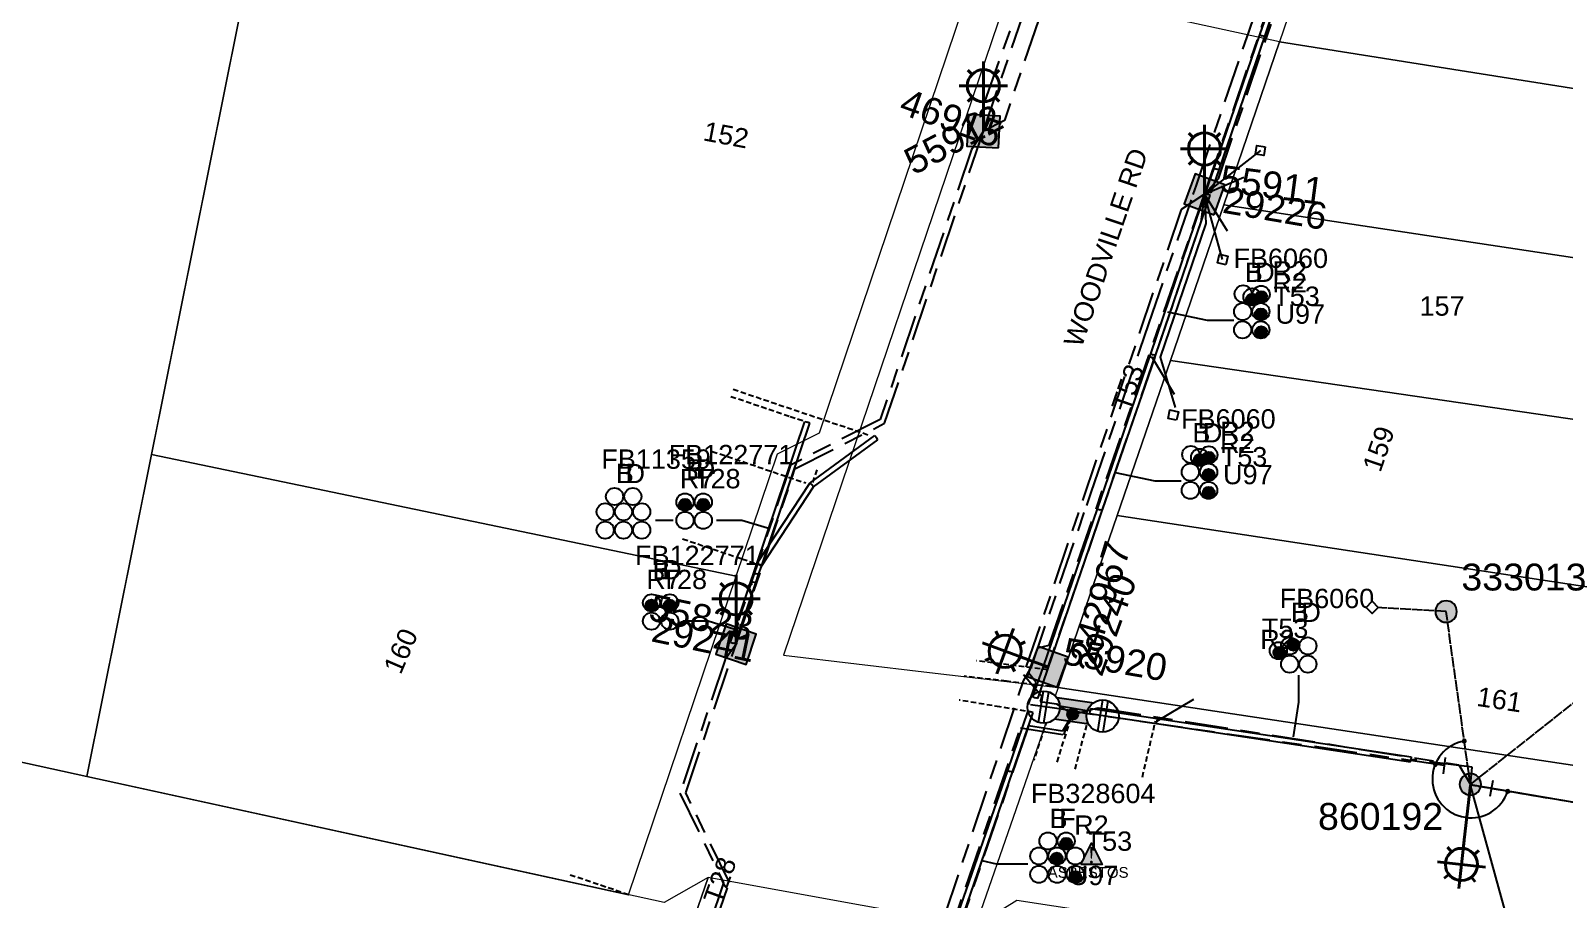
# Model space of a CAD drawing. Header units: metres. Extents: x 314484 to 315473, y 6253544 to 6254134.
# Drawn here: x 314827.2 to 314970.1, y 6253854.9 to 6253935.7 of the extents above; entities that cross this region are included whole.
import ezdxf
from ezdxf.enums import TextEntityAlignment as Align

# ---------------------------------------------------------------- set-up
doc = ezdxf.new("R2010")
doc.units = ezdxf.units.M
for name, pattern in [('Cable Exist OH', [1, 1, 0]), ('Cable Exist UG', [8.2, 4, -1.2, 1.8, -1.2]), ('Dash', [5, 3, -2]), ('DASHED', [0.75, 0.5, -0.25])]:
    doc.linetypes.add(name, pattern=pattern)
doc.layers.get('0').update_dxf_attribs({"color": 6})
doc.layers.add('Cadastre Land Parcels_SP_EXT', color=9, linetype='Continuous', lineweight=5)
doc.layers.add('Cadastre Roads_SP_EXT', color=9, linetype='Continuous', lineweight=5)
for name, color, linetype in [('Duct_SP_EXT', 7, 'Continuous'), ('Equip_LV_EXT', 7, 'Continuous'), ('Equip_SL_EXT', 7, 'Continuous'), ('Equip_SP_SL_EXT', 7, 'Continuous'), ('Mains_HV_EXT', 7, 'Continuous'), ('Mains_LV_EXT', 7, 'Continuous'), ('Mains_SL_EXT', 7, 'Continuous'), ('OH_Details_SP_MISC', 7, 'Continuous'), ('Services_SP_EXT', 7, 'Continuous'), ('SupportsOH_SP_TR_HV_LV_SL_EXT', 7, 'Continuous'), ('SupportsUG_SP_LV_EXT', 7, 'Continuous'), ('SupportsUG_SP_LV_SL_EXT', 7, 'Continuous'), ('Trench_SP_EXT', 7, 'Continuous')]:
    doc.layers.add(name, color=color, linetype=linetype)
doc.layers.add('UNKNOWN_FEATURES', color=1, linetype='DASHED', plot=False)
doc.styles.add('COLUMN_LABEL', font='arial.ttf')
doc.styles.add('iecARIAL', font='arial.ttf', dxfattribs={"height": 2})
doc.styles.add('iecNAME', font='times.ttf')
doc.styles.add('IESYMBOL1', font='isocp.shx')
doc.styles.add('POLE_LABEL', font='arial.ttf')
doc.styles.add('SLCP_LABEL', font='arial.ttf', dxfattribs={"height": 3.5})
doc.styles.get("Standard").update_dxf_attribs({"font": 'arial.ttf'})

# ---------------------------------------------------------------- blocks, each defined once
blk = doc.blocks.new('COLUMN_EXT')
blk.add_hatch(color=256).paths.add_polyline_path([(-1.49, 1.48), (-1.49, -1.49), (1.48, -1.49), (1.48, 1.48)])
blk.add_lwpolyline([(-1.49, -1.49), (1.48, -1.49), (1.48, 1.48), (-1.49, 1.48)], close=True)
for tag, height, style, flags, p in [('ASSET_NUM', 2.5, 'COLUMN_LABEL', 8, (2, 2)), ('STRUCTURE_PLANT_NUMBER', 0.2, 'POLE_LABEL', 9, (1.81, 0.03)), ('STREET_CODE', 0.2, 'COLUMN_LABEL', 9, (1.81, -0.2))]:
    blk.add_attdef(tag, text='', height=height, dxfattribs=dict(style=style, flags=flags)).set_placement(p, align=Align.MIDDLE_LEFT)
at = {"flags": 9}
for tag, p in [('COLUMN_TYPE', (1.81, -0.4)), ('OWNED_BY', (1.81, -0.6)), ('STATE', (1.81, -0.8)), ('USAGE', (1.81, -1)), ('LEGEND', (1.81, -1.2)), ('LOCATION', (1.81, -1.4)), ('STREETNAME', (1.81, -1.6)), ('SUBURB', (1.81, -1.8)), ('NOTES', (1.81, -2))]:
    blk.add_attdef(tag, text='', height=0.2, dxfattribs=at).set_placement(p, align=Align.MIDDLE_LEFT)
at = {"flags": 1}
blk.add_attdef('Z', (1.81, -2.35), '', height=0.2, dxfattribs=at)
blk = doc.blocks.new('PILLAR_EXT')
blk.add_hatch(color=256).paths.add_polyline_path([(-2.475, 0.99), (-2.475, -0.99), (2.475, -0.99), (2.475, 0.99)])
blk.add_lwpolyline([(-2.475, -0.99), (2.475, -0.99), (2.475, 0.99), (-2.475, 0.99)], close=True)
at = {"style": 'iecARIAL', "flags": 8}
blk.add_attdef('ASSET_NUM', (1.5, 3.5), '', height=2.5, dxfattribs=at)
for tag, p, flags in [('OWNED_BY', (0, -0.2), 9), ('STATE', (0, -0.4), 9), ('SUPPORT_TYPE', (0, -0.6), 9), ('USAGE', (0, -0.8), 9), ('LEGEND', (0, -1), 9), ('LOCATION', (0, -1.2), 9), ('NOTES', (0, -1.4), 9), ('PARENT', (0, -1.6), 9), ('STREETNAME', (0, -1.8), 9), ('SUBURB', (0, -2), 1)]:
    blk.add_attdef(tag, p, '', height=0.2, dxfattribs=dict(flags=flags))
blk = doc.blocks.new('DUCT_EXT')
blk.add_circle((0, 0.8), 0.8)
at = {"flags": 1}
blk.add_attdef('Z', (0, 0), '', height=0.2, dxfattribs=at)
at = {"flags": 9}
for tag, p in [('DUCT_CODE', (0, 0)), ('XSECT_TYPE', (0, -0.2)), ('STATE', (0, -0.6)), ('FB_REFERENCE', (0, -0.4)), ('NOTES', (0, -0.8))]:
    blk.add_attdef(tag, text='', height=0.2, dxfattribs=at).set_placement(p, align=Align.MIDDLE_LEFT)
blk = doc.blocks.new('SL_LANTERN_EXT')
at = {"lineweight": 40}
for p, q in [((0, 1.97), (0, 6.47)), ((-1.46, 5.68), (-1.06, 5.28)), ((1.46, 5.68), (1.06, 5.28)), ((-2.25, 4.22), (2.25, 4.22)), ((-1.46, 2.76), (-1.06, 3.16)), ((1.46, 2.76), (1.06, 3.16)), ((0, 0), (0, 2.72))]:
    blk.add_line(p, q, dxfattribs=at)
blk.add_circle((0, 4.22), 1.5, dxfattribs=at)
at = {"style": 'iecARIAL', "flags": 8}
blk.add_attdef('ASSET_NUM', (1.5, 1.5), '', height=2.5, dxfattribs=at)
for tag, p, height, flags in [('CONSTRUCTED_VOLTAGE', (0.98, -0.65), 0.2, 9), ('CONTROL_TYPE', (0.98, -0.85), 0.2, 9), ('LANTERN_PURPOSE', (0.98, -1.05), 0.2, 9), ('LANTERN_TYPE', (0.98, -1.25), 0.2, 9), ('NO_PHASES', (0.98, -1.45), 0.2, 9), ('LNUMBER', (2.18, -3.25), 2.5, 8), ('OPERATING_VOLTAGE', (0.98, -1.65), 0.2, 9), ('ORIENTATION', (0.98, -1.85), 0.2, 9), ('OWNED_BY', (0.98, -2.05), 0.2, 9), ('STATE', (0.98, -2.25), 0.2, 9), ('USAGE', (0.98, -2.45), 0.2, 9), ('CEXIST', (0.98, -2.65), 0.2, 9), ('CNEW', (0.98, -2.85), 0.2, 9), ('CNUMBER', (0.98, -3.05), 0.2, 9), ('CREMOVE', (0.98, -3.25), 0.2, 9), ('CREPLACE', (0.98, -3.45), 0.2, 9), ('LKINGHEIGHT', (0.98, -3.65), 0.2, 9), ('LBRACKET', (0.98, -3.85), 0.2, 9), ('LBRACKETVOCAB', (0.98, -4.05), 0.2, 9), ('LCATEGORY', (0.98, -4.25), 0.2, 9), ('LCHARGE1', (0.98, -4.45), 0.2, 9), ('LCHARGE1PERCENT', (0.98, -4.65), 0.2, 9), ('LCHARGE2', (0.98, -4.85), 0.2, 9), ('LCHARGE2PERCENT', (0.98, -5.05), 0.2, 9), ('LCHARGE3', (0.98, -5.25), 0.2, 9), ('LCHARGE3PERCENT', (0.98, -5.45), 0.2, 9), ('LEXIST', (0.98, -5.65), 0.2, 9), ('LLAMP', (0.98, -5.85), 0.2, 9), ('LLAMPVOCAB', (0.98, -6.05), 0.2, 9), ('LMAST', (0.98, -6.25), 0.2, 9), ('LMASTVOCAB', (0.98, -6.45), 0.2, 9), ('LNEW', (0.98, -6.65), 0.2, 9), ('LANTNUMBER', (0.98, -6.85), 0.2, 9), ('LOUTREACH', (0.98, -7.25), 0.2, 9), ('LOUTREACHVOCAB', (0.98, -7.45), 0.2, 9), ('LRATECODE', (0.98, -7.65), 0.2, 9), ('LREMOVE', (0.98, -7.85), 0.2, 9), ('LREPLACE', (0.98, -8.05), 0.2, 9), ('LTYPE', (0.98, -8.25), 0.2, 9), ('LTYPEVOCAB', (0.98, -8.45), 0.2, 9), ('LEGEND', (0.98, -8.65), 0.2, 9), ('STREETNAME', (0.98, -9.25), 0.2, 9), ('SUBURB', (0.98, -9.45), 0.2, 1), ('LOCATION', (0.98, -8.85), 0.2, 9), ('NOTES', (0.98, -9.05), 0.2, 9)]:
    blk.add_attdef(tag, p, '', height=height, dxfattribs=dict(flags=flags))
blk = doc.blocks.new('*U145')
at = {"lineweight": 40}
for p, q in [((0, 0), (-0.66, -5.9)), ((-0.58, -5.15), (-1.08, -9.63)), ((1.4, -7.64), (-3.07, -7.14)), ((-2.12, -5.78), (-1.77, -6.22)), ((0.78, -6.1), (0.34, -6.46)), ((-2.44, -8.68), (-2, -8.33)), ((0.45, -9), (0.1, -8.56))]:
    blk.add_line(p, q, dxfattribs=at)
blk.add_circle((-0.83, -7.39), 1.5, dxfattribs=at)
at = {"style": 'iecARIAL', "flags": 8}
blk.add_attdef('ASSET_NUM', (1.5, 1.5), '', height=2.5, dxfattribs=at)
for tag, p, height, flags in [('CONSTRUCTED_VOLTAGE', (0.98, -0.65), 0.2, 9), ('CONTROL_TYPE', (0.98, -0.85), 0.2, 9), ('LANTERN_PURPOSE', (0.98, -1.05), 0.2, 9), ('LANTERN_TYPE', (0.98, -1.25), 0.2, 9), ('NO_PHASES', (0.98, -1.45), 0.2, 9), ('LNUMBER', (2.18, -3.25), 2.5, 8), ('OPERATING_VOLTAGE', (0.98, -1.65), 0.2, 9), ('ORIENTATION', (0.98, -1.85), 0.2, 9), ('OWNED_BY', (0.98, -2.05), 0.2, 9), ('STATE', (0.98, -2.25), 0.2, 9), ('USAGE', (0.98, -2.45), 0.2, 9), ('CEXIST', (0.98, -2.65), 0.2, 9), ('CNEW', (0.98, -2.85), 0.2, 9), ('CNUMBER', (0.98, -3.05), 0.2, 9), ('CREMOVE', (0.98, -3.25), 0.2, 9), ('CREPLACE', (0.98, -3.45), 0.2, 9), ('LKINGHEIGHT', (0.98, -3.65), 0.2, 9), ('LBRACKET', (0.98, -3.85), 0.2, 9), ('LBRACKETVOCAB', (0.98, -4.05), 0.2, 9), ('LCATEGORY', (0.98, -4.25), 0.2, 9), ('LCHARGE1', (0.98, -4.45), 0.2, 9), ('LCHARGE1PERCENT', (0.98, -4.65), 0.2, 9), ('LCHARGE2', (0.98, -4.85), 0.2, 9), ('LCHARGE2PERCENT', (0.98, -5.05), 0.2, 9), ('LCHARGE3', (0.98, -5.25), 0.2, 9), ('LCHARGE3PERCENT', (0.98, -5.45), 0.2, 9), ('LEXIST', (0.98, -5.65), 0.2, 9), ('LLAMP', (0.98, -5.85), 0.2, 9), ('LLAMPVOCAB', (0.98, -6.05), 0.2, 9), ('LMAST', (0.98, -6.25), 0.2, 9), ('LMASTVOCAB', (0.98, -6.45), 0.2, 9), ('LNEW', (0.98, -6.65), 0.2, 9), ('LANTNUMBER', (0.98, -6.85), 0.2, 9), ('LOUTREACH', (0.98, -7.25), 0.2, 9), ('LOUTREACHVOCAB', (0.98, -7.45), 0.2, 9), ('LRATECODE', (0.98, -7.65), 0.2, 9), ('LREMOVE', (0.98, -7.85), 0.2, 9), ('LREPLACE', (0.98, -8.05), 0.2, 9), ('LTYPE', (0.98, -8.25), 0.2, 9), ('LTYPEVOCAB', (0.98, -8.45), 0.2, 9), ('LEGEND', (0.98, -8.65), 0.2, 9), ('STREETNAME', (0.98, -9.25), 0.2, 9), ('SUBURB', (0.98, -9.45), 0.2, 1), ('LOCATION', (0.98, -8.85), 0.2, 9), ('NOTES', (0.98, -9.05), 0.2, 9)]:
    blk.add_attdef(tag, p, '', height=height, dxfattribs=dict(flags=flags))
blk = doc.blocks.new('CCP_EXT')
at = {"flags": 9}
for tag, p in [('LEGEND', (0, -1.4)), ('STATE', (0, -1.8)), ('LIFE_SUPPORT', (0, -1.6)), ('NOTES', (0, -2))]:
    blk.add_attdef(tag, text='', height=0.2, dxfattribs=at).set_placement(p, align=Align.MIDDLE_LEFT)
blk.add_wipeout([(0, 0.57), (0.57, 0), (0, -0.57), (-0.57, 0)])
blk.add_lwpolyline([(-0.57, 0), (0, 0.57), (0.57, 0), (0, -0.57), (-0.57, 0)])
at = {"flags": 1}
blk.add_attdef('Z', (0, 0), '', height=0.2, dxfattribs=at)
at = {"flags": 9}
for tag, p in [('CCP_TYPE', (0, 0)), ('CONSTRUCTED_VOLTAGE', (0, -0.2)), ('OPERATING_VOLTAGE', (0, -0.6)), ('ORIENTATION', (0, -0.8)), ('OWNED_BY', (0, -1)), ('NO_PHASES', (0, -0.4)), ('USAGE', (0, -1.2))]:
    blk.add_attdef(tag, text='', height=0.2, dxfattribs=at).set_placement(p, align=Align.MIDDLE_LEFT)
blk = doc.blocks.new('POLE_EXT')
blk.add_hatch(color=256).paths.add_polyline_path([(-1, 0, 1), (1, 0, 1)])
blk.add_lwpolyline([(-1, 0, 1), (1, 0, 1)], format="xyb", close=True)
for tag, height, flags, p in [('pNumber', 2.5, 8, (-17.84, 2.07)), ('OWNED_BY', 0.2, 9, (1.35, -0.4)), ('SPECIAL_USE', 0.2, 9, (1.35, -0.8)), ('STATE', 0.2, 9, (1.35, -1)), ('cLV', 0.2, 9, (1.35, -1.4)), ('PARENT', 0.2, 9, (1.35, -0.6)), ('USAGE', 0.2, 9, (1.35, -1.2)), ('hDepth', 0.2, 9, (1.35, -1.6)), ('hDia', 0.2, 9, (1.35, -1.8)), ('cHV', 0.2, 9, (1.35, -2)), ('LBRACKET', 0.2, 9, (1.35, -2.2)), ('LExisting', 0.2, 9, (1.35, -2.4)), ('LANTNUMBER', 0.2, 9, (1.35, -2.6)), ('LOther', 0.2, 9, (1.35, -2.8)), ('cLinedev', 0.2, 9, (1.35, -3.4)), ('pExisting', 0.2, 9, (1.35, -3.8)), ('LRemove', 0.2, 9, (1.35, -3)), ('LEGEND', 0.2, 9, (1.35, -3.2)), ('LOCATION', 0.2, 9, (1.35, -3.6)), ('PFNUMBER', 0.2, 9, (1.35, -4)), ('NEWPFNUMBER', 0.2, 9, (1.35, -4.2)), ('pFooting', 0.2, 9, (1.35, -4.4)), ('pNew', 0.2, 9, (1.35, -4.6)), ('pRelocate', 0.2, 9, (1.35, -5)), ('pRemove', 0.2, 9, (1.35, -5.2)), ('pReplace', 0.2, 9, (1.35, -5.4)), ('pStay', 0.2, 9, (1.35, -5.6)), ('pType', 0.2, 9, (1.35, -5.8)), ('cspan', 0.2, 9, (1.35, -6)), ('STREETNAME', 0.2, 9, (1.35, -6.2)), ('SUBURB', 0.2, 9, (1.35, -6.4)), ('OPERATED_BY', 0.2, 9, (1.36, -7.01)), ('NOTES', 0.2, 9, (1.35, -6.6)), ('MAINTAINED_BY', 0.2, 9, (1.36, -6.81))]:
    blk.add_attdef(tag, text='', height=height, dxfattribs=dict(flags=flags)).set_placement(p, align=Align.MIDDLE_LEFT)
at = {"style": 'POLE_LABEL'}
for tag, height, flags, p in [('ASSET_NUM', 2.5, 8, (2, 2)), ('STRUCTURE_PLANT_NUMBER', 0.2, 9, (1.35, 0.03)), ('STREET_CODE', 0.2, 9, (1.35, -0.2))]:
    blk.add_attdef(tag, text='', height=height, dxfattribs=dict(at, flags=flags)).set_placement(p, align=Align.MIDDLE_LEFT)
at = {"flags": 1}
blk.add_attdef('Z', (1.35, -7.33), '', height=0.2, dxfattribs=at)
blk = doc.blocks.new('WARNING_FEATURE_EXT')
h = blk.add_hatch(color=2)
h.dxf.hatch_style = 1
h.paths.add_polyline_path([(0, 1.99), (-0.99, 0), (1, 0)])
at = {"color": 18, "true_color": 0x000000}
blk.add_lwpolyline([(-0.99, 0), (0, 1.99), (1, 0)], close=True, dxfattribs=at)
at = {"color": 18, "true_color": 0x000000, "insert": (0, 0.87), "char_height": 1.5, "attachment_point": 5, "line_spacing_factor": 1.5, "style": 'iecNAME'}
blk.add_mtext_dynamic_manual_height_columns('!', width=1.5, gutter_width=4, heights=[0], dxfattribs=at)
at = {"color": 2, "flags": 1}
for tag, p in [('STATE', (1.19, 2.01)), ('HAZMAT_ID', (1.19, 0.72))]:
    blk.add_attdef(tag, p, '', height=0.8, dxfattribs=at)
at = {"color": 2}
blk.add_attdef('WARNING_TYPE', text='', height=1, dxfattribs=at).set_placement((-4.07, -1.22), (4.88, -1.22), align=Align.ALIGNED)
at = {"color": 2, "flags": 1}
blk.add_attdef('WARNING_DESC', text='', height=0.8, dxfattribs=at).set_placement((1.19, -0.56), align=Align.MIDDLE_CENTER)
blk = doc.blocks.new('LV_UG_LINKS_CLOSED_EXT')
blk.add_wipeout([(-1.06, 1.06), (-1.18, 0.92), (-1.29, 0.76), (-1.37, 0.59), (-1.43, 0.42), (-1.48, 0.23), (-1.49, 0.05), (-1.49, -0.14), (-1.46, -0.33), (-1.41, -0.51), (-1.33, -0.68), (-1.24, -0.84), (-1.12, -0.99), (-0.99, -1.12), (-0.84, -1.24), (-0.68, -1.33), (-0.51, -1.41), (-0.33, -1.46), (-0.14, -1.49), (0.05, -1.49), (0.23, -1.48), (0.42, -1.43), (0.59, -1.37), (0.76, -1.29), (0.92, -1.18), (1.06, -1.06), (1.18, -0.92), (1.29, -0.76), (1.37, -0.59), (1.43, -0.42), (1.48, -0.23), (1.49, -0.05), (1.49, 0.14), (1.46, 0.33), (1.41, 0.51), (1.33, 0.68), (1.24, 0.84), (1.12, 0.99), (0.99, 1.12), (0.84, 1.24), (0.68, 1.33), (0.51, 1.41), (0.33, 1.46), (0.14, 1.49), (-0.05, 1.49), (-0.23, 1.48), (-0.42, 1.43), (-0.59, 1.37), (-0.76, 1.29), (-0.92, 1.18)])
for p, q in [((-0.25, -1.48), (-0.25, 1.48)), ((0.25, -1.48), (0.25, 1.48))]:
    blk.add_line(p, q)
blk.add_circle((0, 0), 1.5)
at = {"flags": 9}
for tag, p in [('ACTUAL_STATUS', (0, 0)), ('CONSTRUCTED_VOLTAGE', (0, -0.2)), ('OPERATING_VOLTAGE', (0, -0.6)), ('ORIENTATION', (0, -0.8)), ('STATE', (0, -1)), ('SWITCH_TYPE', (0, -1.2)), ('NO_PHASES', (0, -0.4)), ('USAGE', (0, -1.4)), ('NOTES', (0, -1.6))]:
    blk.add_attdef(tag, text='', height=0.2, dxfattribs=at).set_placement(p, align=Align.MIDDLE_LEFT)
at = {"flags": 1}
blk.add_attdef('Z', (0, 0), '', height=0.2, dxfattribs=at)
blk = doc.blocks.new('CABLE_LARGE_EXT')
h = blk.add_hatch(color=256)
edge = h.paths.add_edge_path()
edge.add_arc((0, 0.55), 0.55, 0, 360)
blk.add_circle((0, 0.55), 0.55)
at = {"flags": 1}
blk.add_attdef('Z', (0, 0), '', height=0.2, dxfattribs=at)
at = {"flags": 9}
for tag, p in [('COND_CODE', (0, 0)), ('STATE', (0, -0.4)), ('XSECT_SIZE', (0, -0.6)), ('FB_REFERENCE', (0, -0.2)), ('NOTES', (0, -0.8))]:
    blk.add_attdef(tag, text='', height=0.2, dxfattribs=at).set_placement(p, align=Align.MIDDLE_LEFT)
blk = doc.blocks.new('SLCP_ZELL_EXT')
blk.add_wipeout([(-0.24, 7.5), (-0.71, 7.47), (-1.17, 7.41), (-1.64, 7.32), (-2.09, 7.21), (-2.54, 7.06), (-2.98, 6.89), (-3.41, 6.69), (-3.82, 6.46), (-4.22, 6.21), (-4.6, 5.93), (-4.96, 5.63), (-5.31, 5.31), (-5.63, 4.96), (-5.93, 4.6), (-6.21, 4.22), (-6.46, 3.82), (-6.69, 3.41), (-6.89, 2.98), (-7.06, 2.54), (-7.21, 2.09), (-7.32, 1.64), (-7.41, 1.17), (-7.47, 0.71), (-7.5, 0.24), (-7.5, -0.24), (-7.47, -0.71), (-7.41, -1.17), (-7.32, -1.64), (-7.21, -2.09), (-7.06, -2.54), (-6.89, -2.98), (-6.69, -3.41), (-6.46, -3.82), (-6.21, -4.22), (-5.93, -4.6), (-5.63, -4.96), (-5.31, -5.31), (-4.96, -5.63), (-4.6, -5.93), (-4.22, -6.21), (-3.82, -6.46), (-3.41, -6.69), (-2.98, -6.89), (-2.54, -7.06), (-2.09, -7.21), (-1.64, -7.32), (-1.17, -7.41), (-0.71, -7.47), (-0.24, -7.5), (0.24, -7.5), (0.71, -7.47), (1.17, -7.41), (1.64, -7.32), (2.09, -7.21), (2.54, -7.06), (2.98, -6.89), (3.41, -6.69), (3.82, -6.46), (4.22, -6.21), (4.6, -5.93), (4.96, -5.63), (5.31, -5.31), (5.63, -4.96), (5.93, -4.6), (6.21, -4.22), (6.46, -3.82), (6.69, -3.41), (6.89, -2.98), (7.06, -2.54), (7.21, -2.09), (7.32, -1.64), (7.41, -1.17), (7.47, -0.71), (7.5, -0.24), (7.5, 0.24), (7.47, 0.71), (7.41, 1.17), (7.32, 1.64), (7.21, 2.09), (7.06, 2.54), (6.89, 2.98), (6.69, 3.41), (6.46, 3.82), (6.21, 4.22), (5.93, 4.6), (5.63, 4.96), (5.31, 5.31), (4.96, 5.63), (4.6, 5.93), (4.22, 6.21), (3.82, 6.46), (3.41, 6.69), (2.98, 6.89), (2.54, 7.06), (2.09, 7.21), (1.64, 7.32), (1.17, 7.41), (0.71, 7.47), (0.24, 7.5)])
at = {"linetype": 'Dash', "lineweight": 40, "ltscale": 0.7}
for p, q in [((0, 4.11), (0, -4.11)), ((-4.11, 0), (4.11, 0))]:
    blk.add_line(p, q, dxfattribs=at)
blk.add_circle((0, 0), 4.11, dxfattribs=at)
at = {"lineweight": 40, "style": 'IESYMBOL1'}
for s, p in [('P', (-1.6, 0)), ('Z', (1.7, 0)), ('60', (-1.61, -3.31))]:
    blk.add_text(s, height=2, dxfattribs=at).set_placement(p, align=Align.BOTTOM_CENTER)
at = {"style": 'SLCP_LABEL'}
for tag, height, flags, p in [('ASSET_NUM', 2.5, 8, (2, 2)), ('STREET_CODE', 0.2, 9, (0, -0.2))]:
    blk.add_attdef(tag, text='', height=height, dxfattribs=dict(at, flags=flags)).set_placement(p, align=Align.MIDDLE_LEFT)
at = {"flags": 1}
blk.add_attdef('Z', (0, 0), '', height=0.2, dxfattribs=at)
at = {"flags": 9}
for tag, p in [('CONSTRUCTED_VOLTAGE', (0, -0.4)), ('CONTROL_TYPE', (0, -0.6)), ('OPERATING_VOLTAGE', (0, -1)), ('ORIENTATION', (0, -1.2)), ('OWNED_BY', (0, -1.4)), ('NO_PHASES', (0, -0.8)), ('STATE', (0, -2)), ('USAGE', (0, -1.6)), ('LOCATION', (0, -1.8)), ('NOTES', (0, -2.2))]:
    blk.add_attdef(tag, text='', height=0.2, dxfattribs=at).set_placement(p, align=Align.MIDDLE_LEFT)
blk = doc.blocks.new('CONNECTOR_NODE_EXT')
h = blk.add_hatch(color=256)
edge = h.paths.add_edge_path()
edge.add_arc((0, 0), 0.5, 0, 360)
blk.add_circle((0, 0), 0.5)
at = {"flags": 1}
blk.add_attdef('Z', (0, 0), '', height=0.2, dxfattribs=at)
at = {"flags": 9}
for tag, p in [('CONNECTOR_TYPE', (0, 0)), ('CONSTRUCTED_VOLTAGE', (0, -0.2)), ('OPERATING_VOLTAGE', (0, -0.6)), ('ORIENTATION', (0, -0.8)), ('SUBTYPE', (0, -1)), ('NO_PHASES', (0, -0.4)), ('USAGE', (0, -1.2)), ('NOTES', (0, -1.4))]:
    blk.add_attdef(tag, text='', height=0.2, dxfattribs=at).set_placement(p, align=Align.MIDDLE_LEFT)
blk = doc.blocks.new('BOND POINT')
blk.add_hatch(color=256).paths.add_polyline_path([(-1, 0, 1), (1, 0, 1)])
blk.add_lwpolyline([(-1, 0, 1), (1, 0, 1)], format="xyb", close=True)

msp = doc.modelspace()

# ---------------------------------------------------------------- linework, layer by layer
at = {"layer": 'Cadastre Land Parcels_SP_EXT', "linetype": 'Continuous'}
for points in [[(314850.77, 6253957.33), (314766.61, 6253974.61), (314747.02, 6253885.01), (314832.46, 6253866.32), (314850.77, 6253957.33)], [(314896.79, 6253896.36), (314900.7, 6253898.3), (314914.17, 6253938.18), (314914.3, 6253941.12), (314912.84, 6253943.68), (314910.25, 6253945.11), (314866.57, 6253954.1), (314850.77, 6253957.33), (314838.49, 6253896.3), (314892.93, 6253884.95), (314896.79, 6253896.36)], [(314974.85, 6253945.36), (314948.55, 6253949.31), (314943.55, 6253934.71), (314996.55, 6253926.28), (314999.06, 6253941.73), (314974.85, 6253945.36)], [(314996.55, 6253926.28), (314943.55, 6253934.71), (314938.35, 6253919.53), (314978.44, 6253913.48), (314992.22, 6253911.37), (314994.09, 6253911.12), (314996.55, 6253926.28)], [(314978.44, 6253913.48), (314938.35, 6253919.53), (314933.38, 6253905.03), (314976.15, 6253898.81), (314978.44, 6253913.48)], [(314976.15, 6253898.81), (314933.38, 6253905.03), (314928.43, 6253890.6), (314973.8, 6253883.73), (314976.15, 6253898.81)], [(314892.93, 6253884.95), (314838.49, 6253896.3), (314832.46, 6253866.32), (314882.93, 6253855.31), (314892.93, 6253884.95)], [(314973.8, 6253883.73), (314928.43, 6253890.6), (314922.94, 6253874.59), (314971.23, 6253867.31), (314973.8, 6253883.73)]]:
    msp.add_lwpolyline(points, close=True, dxfattribs=at)
msp.add_lwpolyline([(314821.47, 6253847.94), (314882.73, 6253834.62), (314889.42, 6253854.21), (314890.33, 6253856.93), (314886.23, 6253854.59), (314832.46, 6253866.32), (314747.02, 6253885.01)], dxfattribs=at)
at = {"layer": 'Cadastre Roads_SP_EXT', "linetype": 'Continuous'}
msp.add_lwpolyline([(315062.67, 6253853.48), (315050.25, 6253855.36), (315047.63, 6253855.75), (315032.7, 6253858.01), (315017.94, 6253860.24), (315001.46, 6253862.73), (314984.7, 6253865.26), (314971.23, 6253867.31), (314971.23, 6253867.31), (314922.94, 6253874.59), (314918.98, 6253863.21), (314915.22, 6253852.41), (314919.07, 6253854.79), (314955.79, 6253849.2), (314969.31, 6253847.16), (314982.86, 6253845.12), (314998.11, 6253842.83), (315013.04, 6253840.58), (315028.1, 6253838.34), (315043.17, 6253836.07), (315050.64, 6253834.93), (315058.25, 6253833.77), (315072.99, 6253831.58)], dxfattribs=at)
msp.add_lwpolyline([(314889.21, 6253812.96), (314902.99, 6253813.46), (314902.91, 6253816.56), (314906.05, 6253825.69), (314911.15, 6253840.51), (314915.22, 6253852.41), (314903.48, 6253854.54), (314890.33, 6253856.93), (314889.42, 6253854.21), (314882.73, 6253834.62), (314875.24, 6253812.45), (314889.21, 6253812.96)], close=True, dxfattribs=at)
at = {"layer": 'Duct_SP_EXT'}
for p, q in [((314941.71, 6253935.34), (314942.6, 6253937.91)), ((314942.17, 6253935.18), (314943.05, 6253937.76)), ((314941.71, 6253935.34), (314941.94, 6253935.26)), ((314942.17, 6253935.18), (314941.94, 6253935.26)), ((314936.73, 6253920.8), (314937.46, 6253922.93)), ((314937.18, 6253920.65), (314937.91, 6253922.77)), ((314937.46, 6253922.93), (314937.46, 6253922.93)), ((314937.46, 6253922.93), (314937.69, 6253922.85)), ((314937.46, 6253922.93), (314937.69, 6253922.85)), ((314937.91, 6253922.77), (314937.69, 6253922.85)), ((314937.91, 6253922.77), (314937.69, 6253922.85)), ((314937.91, 6253922.77), (314937.91, 6253922.77)), ((314936.25, 6253919.46), (314936.65, 6253920.58)), ((314936.65, 6253920.58), (314936.87, 6253920.5)), ((314936.7, 6253919.3), (314937.1, 6253920.42)), ((314936.73, 6253920.8), (314936.96, 6253920.73)), ((314937.1, 6253920.42), (314936.87, 6253920.5)), ((314937.18, 6253920.65), (314936.96, 6253920.73)), ((314931.55, 6253905.66), (314936.25, 6253919.46)), ((314932, 6253905.51), (314936.7, 6253919.3)), ((314936.25, 6253919.46), (314936.48, 6253919.38)), ((314936.7, 6253919.3), (314936.48, 6253919.38)), ((314931.46, 6253905.41), (314931.55, 6253905.66)), ((314931.55, 6253905.66), (314931.78, 6253905.58)), ((314926.59, 6253891.23), (314931.46, 6253905.41)), ((314927.04, 6253891.08), (314931.92, 6253905.26)), ((314931.46, 6253905.41), (314931.69, 6253905.33)), ((314931.46, 6253905.41), (314931.69, 6253905.33)), ((314931.92, 6253905.26), (314931.69, 6253905.33)), ((314931.92, 6253905.26), (314931.69, 6253905.33)), ((314932, 6253905.51), (314931.78, 6253905.58)), ((314931.92, 6253905.26), (314932, 6253905.51)), ((314894.87, 6253886.11), (314899.35, 6253899.37)), ((314895.32, 6253885.96), (314899.8, 6253899.21)), ((314899.35, 6253899.37), (314899.58, 6253899.29)), ((314899.8, 6253899.21), (314899.58, 6253899.29)), ((314899.8, 6253893.63), (314905.87, 6253898.05)), ((314900.15, 6253893.29), (314906.15, 6253897.66)), ((314905.87, 6253898.05), (314906.01, 6253897.86)), ((314906.15, 6253897.66), (314906.01, 6253897.86)), ((314894.89, 6253886.17), (314899.8, 6253893.63)), ((314895.3, 6253885.9), (314900.15, 6253893.29)), ((314899.8, 6253893.63), (314899.98, 6253893.46)), ((314900.15, 6253893.29), (314899.98, 6253893.46)), ((314921.56, 6253876.55), (314926.59, 6253891.23)), ((314922.01, 6253876.4), (314927.04, 6253891.08)), ((314926.59, 6253891.23), (314926.82, 6253891.15)), ((314927.04, 6253891.08), (314926.82, 6253891.15)), ((314894.58, 6253885.27), (314894.87, 6253886.11)), ((314894.87, 6253886.11), (314895.09, 6253886.04)), ((314894.87, 6253886.11), (314895.09, 6253886.04)), ((314894.89, 6253886.17), (314895.09, 6253886.04)), ((314895.04, 6253885.11), (314895.32, 6253885.96)), ((314895.32, 6253885.96), (314895.09, 6253886.04)), ((314895.32, 6253885.96), (314895.09, 6253886.04)), ((314895.3, 6253885.9), (314895.09, 6253886.04)), ((314892.41, 6253878.81), (314894.32, 6253884.48)), ((314892.86, 6253878.65), (314894.77, 6253884.33)), ((314894.32, 6253884.48), (314894.58, 6253885.27)), ((314894.32, 6253884.48), (314894.54, 6253884.41)), ((314894.77, 6253884.33), (314894.54, 6253884.41)), ((314894.58, 6253885.27), (314894.58, 6253885.27)), ((314894.58, 6253885.27), (314894.81, 6253885.19)), ((314894.58, 6253885.27), (314894.81, 6253885.19)), ((314894.77, 6253884.33), (314895.04, 6253885.11)), ((314895.04, 6253885.11), (314894.81, 6253885.19)), ((314895.04, 6253885.11), (314894.81, 6253885.19)), ((314895.04, 6253885.11), (314895.04, 6253885.11)), ((314892.41, 6253878.81), (314892.64, 6253878.73)), ((314892.86, 6253878.65), (314892.64, 6253878.73)), ((314921.56, 6253876.55), (314921.78, 6253876.48)), ((314921.56, 6253876.55), (314921.78, 6253876.48)), ((314922.01, 6253876.4), (314921.78, 6253876.48)), ((314922.01, 6253876.4), (314921.78, 6253876.48)), ((314932.09, 6253871.24), (314932.13, 6253871.48)), ((314932.09, 6253871.24), (314932.13, 6253871.48)), ((314932.16, 6253871.71), (314932.13, 6253871.48)), ((314932.16, 6253871.71), (314932.13, 6253871.48)), ((314932.16, 6253871.71), (314955.81, 6253868.14)), ((314932.09, 6253871.24), (314955.74, 6253867.67)), ((314955.74, 6253867.67), (314955.77, 6253867.9)), ((314955.81, 6253868.14), (314955.77, 6253867.9)), ((314913.38, 6253852.84), (314918.24, 6253866.87)), ((314913.84, 6253852.68), (314918.69, 6253866.71)), ((314918.24, 6253866.87), (314918.24, 6253866.87)), ((314918.24, 6253866.87), (314918.46, 6253866.79)), ((314918.24, 6253866.87), (314918.46, 6253866.79)), ((314918.69, 6253866.71), (314918.46, 6253866.79)), ((314918.69, 6253866.71), (314918.46, 6253866.79)), ((314918.69, 6253866.71), (314918.69, 6253866.71))]:
    msp.add_line(p, q, dxfattribs=at)
for points in [[(314939.28, 6253908.76), (314936.85, 6253908.76), (314933.16, 6253909.53)], [(314934.4, 6253893.81), (314931.98, 6253893.81), (314928.28, 6253894.59)], [(314885.43, 6253890.18), (314887.08, 6253890.18)], [(314885.43, 6253890.18), (314887.08, 6253890.18)], [(314891.12, 6253890.18), (314893.47, 6253890.18), (314895.86, 6253889.45)], [(314888, 6253880.8), (314890.35, 6253880.8), (314892.74, 6253880.07)], [(314945.31, 6253875.75), (314945.31, 6253873.22), (314944.83, 6253870.01)], [(314920.11, 6253858.15), (314917.18, 6253858.15), (314915.86, 6253858.47)]]:
    msp.add_lwpolyline(points, dxfattribs=at)
at = {"layer": 'Mains_LV_EXT', "color": 7, "linetype": 'Continuous'}
for p, q in [((314958.97, 6253868.1), (314958.78, 6253866.58)), ((314963.4, 6253865.95), (314963.14, 6253864.44))]:
    msp.add_line(p, q, dxfattribs=at).dxf.unprotected_set("ltscale", 0)
at = {"layer": 'Mains_LV_EXT', "linetype": 'Cable Exist UG'}
for points in [[(314915.97, 6253926.39), (314927.34, 6253959.59), (314926.15, 6253962.75)], [(314892.94, 6253878.63), (314898.42, 6253894.94), (314906.77, 6253899.19), (314915.97, 6253926.39)], [(314882.9, 6253828.88), (314892.31, 6253856.44), (314888.25, 6253864.81), (314892.94, 6253878.63)]]:
    msp.add_lwpolyline(points, dxfattribs=at)
at = {"layer": 'Mains_LV_EXT', "linetype": 'Cable Exist OH'}
for points in [[(314961.32, 6253865.58), (314959.06, 6253881.67), (314952.17, 6253882.06)], [(314995.58, 6253859.74), (314963.27, 6253865.19)]]:
    msp.add_lwpolyline(points, dxfattribs=at)
at = {"layer": 'Mains_LV_EXT', "linetype": 'Continuous'}
msp.add_lwpolyline([(314960.75, 6253869.62, 1.758717), (314964.8, 6253864.94)], format="xyb", dxfattribs=at)
at = {"layer": 'Mains_SL_EXT', "linetype": 'Cable Exist UG'}
for points in [[(314926.15, 6253962.75), (314929.02, 6253960.01), (314917.92, 6253927.39), (314915.97, 6253926.39)], [(314910.66, 6253947.07), (314917.36, 6253945.51), (314920.15, 6253940.62), (314915.99, 6253928.85), (314915.97, 6253926.39)], [(314915.97, 6253926.39), (314914.87, 6253924.69), (314906.36, 6253899.55), (314898.01, 6253895.29), (314893.1, 6253880.65), (314892.94, 6253878.63)], [(314892.94, 6253878.63), (314891.93, 6253877.2), (314887.71, 6253864.77), (314891.77, 6253856.41), (314882.97, 6253830.63), (314882.9, 6253828.88)]]:
    msp.add_lwpolyline(points, dxfattribs=at)
at = {"layer": 'Mains_SL_EXT', "linetype": 'Cable Exist OH'}
msp.add_lwpolyline([(315037.27, 6253853.37), (314995.58, 6253859.74), (314961.32, 6253865.52)], dxfattribs=at)
at = {"layer": 'OH_Details_SP_MISC', "color": 7, "linetype": 'Continuous', "flags": 128}
msp.add_lwpolyline([(314961.32, 6253865.58), (314995.58, 6253859.74), (315037.27, 6253853.37), (315082.54, 6253846.44), (315115.36, 6253841.59)], dxfattribs=at)
at = {"layer": 'Services_SP_EXT'}
msp.add_lwpolyline([(314966.8, 6253845.69), (314961.32, 6253865.52)], dxfattribs=at)
at = {"layer": 'Trench_SP_EXT', "linetype": 'Cable Exist UG'}
for points in [[(314936.56, 6253920.51), (314941.04, 6253922.44)], [(314936.56, 6253920.51), (314938.85, 6253916.79)], [(314931.69, 6253905.33), (314933.86, 6253901.68)], [(314920.81, 6253873.64), (314920.37, 6253872.35)], [(314924.37, 6253872.66), (314922.69, 6253872.91), (314920.65, 6253873.16)], [(314932.13, 6253871.47), (314935.74, 6253873.61)], [(314924.33, 6253872.67), (314925.91, 6253872.41)], [(314961.32, 6253865.58), (314961.48, 6253867.17), (314955.76, 6253867.91)]]:
    msp.add_lwpolyline(points, dxfattribs=at)
at = {"layer": 'UNKNOWN_FEATURES'}
for points in [[(314892.44, 6253901.7), (314897.96, 6253899.84), (314899.18, 6253899.43)], [(314892.66, 6253902.36), (314905.43, 6253898.06)], [(314890.71, 6253896.58), (314899.43, 6253893.64)], [(314900.45, 6253894.86), (314899.98, 6253893.46)], [(314887.96, 6253888.44), (314893.48, 6253886.57), (314894.7, 6253886.16)], [(314922.01, 6253876.23), (314918.34, 6253876.7), (314915.32, 6253877.09)], [(314922.98, 6253874.59), (314918.13, 6253875.18), (314914.17, 6253875.66)], [(314920.62, 6253872.27), (314917.51, 6253872.79), (314913.7, 6253873.43)], [(314922.34, 6253872.95), (314920.66, 6253867.81)], [(314924.31, 6253872.43), (314922.77, 6253867.57)], [(314924.51, 6253866.99), (314925.94, 6253872.41)], [(314930.78, 6253866.26), (314932, 6253871.49)], [(314882.93, 6253855.31), (314877.41, 6253857.17)]]:
    msp.add_lwpolyline(points, dxfattribs=at)

# ---------------------------------------------------------------- block references
at = {"layer": 'Duct_SP_EXT'}
for name, p in [('DUCT_EXT', (314940.16, 6253910.44)), ('DUCT_EXT', (314940.99, 6253910.16)), ('DUCT_EXT', (314941.84, 6253910.39)), ('CABLE_LARGE_EXT', (314941.84, 6253910.39)), ('DUCT_EXT', (314940.11, 6253908.79)), ('CABLE_LARGE_EXT', (314940.99, 6253910.16)), ('DUCT_EXT', (314941.81, 6253908.79)), ('CABLE_LARGE_EXT', (314941.81, 6253908.79)), ('DUCT_EXT', (314940.11, 6253907.09)), ('DUCT_EXT', (314941.81, 6253907.09)), ('CABLE_LARGE_EXT', (314941.84, 6253907.12)), ('DUCT_EXT', (314935.28, 6253895.49)), ('DUCT_EXT', (314936.96, 6253895.45)), ('DUCT_EXT', (314936.11, 6253895.22)), ('CABLE_LARGE_EXT', (314936.11, 6253895.22)), ('CABLE_LARGE_EXT', (314936.96, 6253895.45)), ('DUCT_EXT', (314935.24, 6253893.85)), ('DUCT_EXT', (314936.94, 6253893.85)), ('CABLE_LARGE_EXT', (314936.94, 6253893.85)), ('DUCT_EXT', (314881.62, 6253891.58)), ('DUCT_EXT', (314883.32, 6253891.58)), ('DUCT_EXT', (314935.24, 6253892.15)), ('DUCT_EXT', (314936.94, 6253892.15)), ('CABLE_LARGE_EXT', (314936.96, 6253892.18)), ('DUCT_EXT', (314880.75, 6253890.15)), ('DUCT_EXT', (314882.45, 6253890.15)), ('DUCT_EXT', (314884.15, 6253890.15)), ('DUCT_EXT', (314888.18, 6253891.06)), ('CABLE_LARGE_EXT', (314888.18, 6253891.06)), ('DUCT_EXT', (314889.88, 6253891.06)), ('CABLE_LARGE_EXT', (314889.88, 6253891.06)), ('DUCT_EXT', (314880.75, 6253888.45)), ('DUCT_EXT', (314882.45, 6253888.45)), ('DUCT_EXT', (314884.15, 6253888.45)), ('DUCT_EXT', (314888.18, 6253889.36)), ('DUCT_EXT', (314889.88, 6253889.36)), ('DUCT_EXT', (314885.06, 6253881.68)), ('CABLE_LARGE_EXT', (314885.06, 6253881.68)), ('DUCT_EXT', (314886.76, 6253881.68)), ('CABLE_LARGE_EXT', (314886.76, 6253881.68)), ('DUCT_EXT', (314885.06, 6253879.98)), ('DUCT_EXT', (314886.76, 6253879.98)), ('DUCT_EXT', (314943.44, 6253877.23)), ('DUCT_EXT', (314944.49, 6253877.67)), ('CABLE_LARGE_EXT', (314944.85, 6253878.02)), ('DUCT_EXT', (314946.19, 6253877.67)), ('CABLE_LARGE_EXT', (314943.52, 6253877.3)), ('DUCT_EXT', (314944.49, 6253875.97)), ('DUCT_EXT', (314946.19, 6253875.97)), ('DUCT_EXT', (314921.98, 6253859.51)), ('DUCT_EXT', (314923.68, 6253859.51)), ('CABLE_LARGE_EXT', (314923.68, 6253859.51)), ('DUCT_EXT', (314921.13, 6253858.11)), ('DUCT_EXT', (314922.83, 6253858.11)), ('CABLE_LARGE_EXT', (314922.8, 6253858.13)), ('DUCT_EXT', (314924.53, 6253858.11)), ('DUCT_EXT', (314921.13, 6253856.41)), ('DUCT_EXT', (314922.83, 6253856.41)), ('DUCT_EXT', (314924.53, 6253856.41)), ('CABLE_LARGE_EXT', (314924.53, 6253856.41))]:
    msp.add_blockref(name, p, dxfattribs=at)
ref = msp.add_blockref('WARNING_FEATURE_EXT', (314926.03, 6253858.11), dxfattribs=at)
ref.add_attrib('WARNING_TYPE', 'ASBESTOS', (314921.96, 6253856.89), dxfattribs={"layer": '0', "color": 2, "height": 1})
at = {"layer": 'Equip_SP_SL_EXT'}
ref = msp.add_blockref('SL_LANTERN_EXT', (314915.97, 6253926.39), dxfattribs=at)
ref.add_attrib('ASSET_NUM', '55912', dxfattribs={"layer": '0', "height": 2.5, "rotation": 27.882, "style": 'iecARIAL'}).set_placement((314917.47, 6253927.89), align=Align.MIDDLE_RIGHT)
ref = msp.add_blockref('SL_LANTERN_EXT', (314936.56, 6253920.51), dxfattribs=at)
ref.add_attrib('ASSET_NUM', '55911', dxfattribs={"layer": '0', "height": 2.5, "rotation": 352.546, "style": 'iecARIAL'}).set_placement((314938.06, 6253922.01), align=Align.MIDDLE_LEFT)
ref = msp.add_blockref('SL_LANTERN_EXT', (314892.94, 6253878.63), dxfattribs=at)
ref.add_attrib('ASSET_NUM', '55823', dxfattribs={"layer": '0', "height": 2.5, "rotation": 348.2267, "style": 'iecARIAL'}).set_placement((314894.44, 6253880.13), align=Align.MIDDLE_RIGHT)
ref = msp.add_blockref('SL_LANTERN_EXT', (314921.96, 6253876.53), dxfattribs=dict(at, rotation=70.00016372638262))
ref.add_attrib('ASSET_NUM', '55920', dxfattribs={"layer": '0', "height": 2.5, "rotation": 350.3065, "style": 'iecARIAL'}).set_placement((314923.46, 6253878.03), align=Align.MIDDLE_LEFT)
msp.add_blockref('*U145', (314961.32, 6253865.52), dxfattribs=at)
at = {"layer": 'Mains_LV_EXT', "color": 7, "linetype": 'Continuous', "xscale": 0.15, "yscale": 0.15, "zscale": 0.15}
for p in [(314960.75, 6253869.62), (314958.06, 6253867.46), (314964.8, 6253864.93)]:
    msp.add_blockref('BOND POINT', p, dxfattribs=at).dxf.unprotected_set("ltscale", 0)
at = {"layer": 'SupportsOH_SP_TR_HV_LV_SL_EXT'}
ref = msp.add_blockref('POLE_EXT', (314959.06, 6253881.67), dxfattribs=at)
ref.add_attrib('ASSET_NUM', '333013', dxfattribs={"layer": '0', "height": 2.5, "style": 'POLE_LABEL'}).set_placement((314960.48, 6253884.88), align=Align.MIDDLE_LEFT)
ref = msp.add_blockref('POLE_EXT', (314961.32, 6253865.58), dxfattribs=at)
ref.add_attrib('ASSET_NUM', '860192', dxfattribs={"layer": '0', "height": 2.5, "style": 'POLE_LABEL'}).set_placement((314947.13, 6253862.6), align=Align.MIDDLE_LEFT)
at = {"layer": 'SupportsUG_SP_LV_EXT'}
ref = msp.add_blockref('PILLAR_EXT', (314924.31, 6253872.43), dxfattribs=dict(at, rotation=351.6311583853144))
ref.add_attrib('ASSET_NUM', '29240', dxfattribs={"layer": '0', "height": 2.5, "rotation": 70.0006, "style": 'iecARIAL'}).set_placement((314925.81, 6253875.93), align=Align.MIDDLE_LEFT)
at = {"layer": 'SupportsUG_SP_LV_SL_EXT'}
ref = msp.add_blockref('COLUMN_EXT', (314915.97, 6253926.39), dxfattribs=dict(at, rotation=86.91132081722644))
ref.add_attrib('ASSET_NUM', '46915', dxfattribs={"layer": '0', "height": 2.5, "rotation": 340.188, "style": 'COLUMN_LABEL'}).set_placement((314917.97, 6253927.14), align=Align.TOP_RIGHT)
ref = msp.add_blockref('COLUMN_EXT', (314936.56, 6253920.51), dxfattribs=dict(at, rotation=69.98515765295835))
ref.add_attrib('ASSET_NUM', '29226', dxfattribs={"layer": '0', "height": 2.5, "rotation": 350.3025, "style": 'COLUMN_LABEL'}).set_placement((314938.56, 6253921.27), align=Align.TOP_LEFT)
ref = msp.add_blockref('COLUMN_EXT', (314921.96, 6253876.53), dxfattribs=dict(at, rotation=70.00016372638262))
ref.add_attrib('ASSET_NUM', '242967', dxfattribs={"layer": '0', "height": 2.5, "rotation": 73.1491, "style": 'COLUMN_LABEL'}).set_placement((314923.96, 6253877.28), align=Align.TOP_LEFT)
ref = msp.add_blockref('COLUMN_EXT', (314892.94, 6253878.63), dxfattribs=dict(at, rotation=251.3510303822472))
ref.add_attrib('ASSET_NUM', '29241', dxfattribs={"layer": '0', "height": 2.5, "rotation": 348.2267, "style": 'COLUMN_LABEL'}).set_placement((314894.94, 6253879.38), align=Align.TOP_RIGHT)

# ---------------------------------------------------------------- texts
at = {"layer": 'Cadastre Land Parcels_SP_EXT'}
for s, rotation, p in [('152', 349.3185, (314889.78, 6253925.54)), ('159', 71.07, (314952.94, 6253894.54)), ('160', 66.7046, (314861.7, 6253875.72)), ('161', 351.4246, (314961.83, 6253872.9))]:
    msp.add_text(s, height=1.8, rotation=rotation, dxfattribs=at).set_placement(p)
msp.add_text('157', height=1.8, dxfattribs=at).set_placement((314956.58, 6253909.21))
at = {"layer": 'Cadastre Roads_SP_EXT'}
msp.add_text('WOODVILLE RD', height=1.8, rotation=71.1995, dxfattribs=at).set_placement((314925.11, 6253906.14))
at = {"layer": 'Duct_SP_EXT'}
for s, p in [('FB6060', (314939.26, 6253913.65)), ('R2', (314942.89, 6253912.47)), ('B', (314940.31, 6253912.35)), ('D', (314941.28, 6253912.35)), ('R2', (314942.88, 6253911.37)), ('T53', (314942.96, 6253910.12)), ('U97', (314943.17, 6253908.46)), ('FB6060', (314934.38, 6253898.7)), ('B', (314935.43, 6253897.41)), ('D', (314936.41, 6253897.41)), ('R2', (314938.02, 6253897.53)), ('FB122771', (314886.66, 6253895.38)), ('R2', (314938.01, 6253896.43)), ('FB11359', (314880.39, 6253894.96)), ('B', (314888.28, 6253894.05)), ('D', (314889.18, 6253894.05)), ('T53', (314938.08, 6253895.18)), ('B', (314881.74, 6253893.62)), ('D', (314882.64, 6253893.62)), ('R7', (314887.7, 6253893.14)), ('T28', (314889.02, 6253893.14)), ('U97', (314938.29, 6253893.52)), ('FB122771', (314883.53, 6253886)), ('B', (314885.15, 6253884.67)), ('D', (314886.05, 6253884.67)), ('R7', (314884.58, 6253883.76)), ('T28', (314885.9, 6253883.76)), ('FB6060', (314943.56, 6253881.99)), ('B', (314944.61, 6253880.7)), ('D', (314945.58, 6253880.7)), ('T53', (314941.9, 6253879.22)), ('R2', (314941.75, 6253878.17)), ('FB328604', (314920.39, 6253863.84)), ('B', (314922.13, 6253861.51)), ('F', (314923.03, 6253861.51)), ('R2', (314924.42, 6253860.89)), ('T53', (314925.49, 6253859.4)), ('U97', (314923.93, 6253856.21))]:
    msp.add_text(s, height=1.8, dxfattribs=at).set_placement(p)
at = {"layer": 'Mains_LV_EXT'}
for s, rotation, p in [('T53', 70.9666, (314929.55, 6253900.18)), ('T28', 70.116, (314891.54, 6253854.31))]:
    msp.add_text(s, height=1.8, rotation=rotation, dxfattribs=at).set_placement(p)

# ---------------------------------------------------------------- next in the draw order: block references
at = {"layer": 'Equip_LV_EXT', "rotation": 170.9003821554311}
msp.add_blockref('LV_UG_LINKS_CLOSED_EXT', (314927.07, 6253871.94), dxfattribs=at)
at = {"layer": 'Equip_SL_EXT'}
ref = msp.add_blockref('SLCP_ZELL_EXT', (314976.31, 6253877.4), dxfattribs=at)
ref.add_attrib('ASSET_NUM', 'SLCP 4146', dxfattribs={"layer": '0', "height": 2.5, "style": 'SLCP_LABEL'}).set_placement((314988.93, 6253884.16), align=Align.TOP_CENTER)
at = {"layer": 'Services_SP_EXT'}
for p, rotation in [((314941.76, 6253924.58), 216.6445640748312), ((314938.25, 6253914.44), 121.3737436826229), ((314933.65, 6253899.95), 122.5690781301113)]:
    msp.add_blockref('CCP_EXT', p, dxfattribs=dict(at, rotation=rotation))
msp.add_blockref('CCP_EXT', (314952.17, 6253882.06), dxfattribs=at)

# ---------------------------------------------------------------- next in the draw order: linework, layer by layer
at = {"layer": 'Cadastre Roads_SP_EXT', "linetype": 'Continuous'}
msp.add_lwpolyline([(314928.43, 6253890.6), (314933.38, 6253905.03), (314938.35, 6253919.53), (314943.55, 6253934.71), (314932.51, 6253937.1), (314918.55, 6253940.12), (314897.35, 6253877.6), (314910.96, 6253876), (314922.94, 6253874.59), (314928.43, 6253890.6)], close=True, dxfattribs=at)
at = {"layer": 'Duct_SP_EXT'}
for p, q in [((314937.46, 6253922.93), (314941.71, 6253935.34)), ((314937.91, 6253922.77), (314942.17, 6253935.18)), ((314925.88, 6253872.18), (314925.91, 6253872.41)), ((314925.88, 6253872.18), (314932.09, 6253871.24)), ((314925.95, 6253872.65), (314925.91, 6253872.41)), ((314925.95, 6253872.65), (314932.16, 6253871.71))]:
    msp.add_line(p, q, dxfattribs=at)
at = {"layer": 'Mains_LV_EXT', "linetype": 'Cable Exist UG'}
for points in [[(314936.56, 6253920.51), (314947.45, 6253952.28)], [(314958.87, 6253867.35), (314958.87, 6253867.35), (314958.87, 6253867.35), (314925.61, 6253872.16), (314924.31, 6253872.43)]]:
    msp.add_lwpolyline(points, dxfattribs=at)
at = {"layer": 'Mains_SL_EXT', "linetype": 'Cable Exist UG'}
for points in [[(314936.56, 6253920.51), (314937.86, 6253921.96), (314947.59, 6253950.56), (314947.45, 6253952.28)], [(314936.56, 6253920.51), (314936.22, 6253917.95), (314936.22, 6253917.95), (314931.97, 6253905.52), (314927.01, 6253891.09), (314925.3, 6253886.09), (314921.96, 6253876.53)], [(314924.28, 6253872.1), (314926.67, 6253872.71), (314960.24, 6253867.41), (314961.32, 6253865.58)]]:
    msp.add_lwpolyline(points, dxfattribs=at)
at = {"layer": 'Mains_SL_EXT', "linetype": 'Cable Exist OH'}
msp.add_lwpolyline([(314961.32, 6253865.58), (314976.31, 6253877.4)], dxfattribs=at)
at = {"layer": 'Services_SP_EXT'}
for points in [[(314941.76, 6253924.58), (314936.56, 6253920.51)], [(314936.56, 6253920.51), (314936.69, 6253917.79), (314936.69, 6253917.79), (314932.44, 6253905.36), (314933.84, 6253900.65)], [(314938.25, 6253914.44), (314936.56, 6253920.51)]]:
    msp.add_lwpolyline(points, dxfattribs=at)

# ---------------------------------------------------------------- next in the draw order: block references
at = {"layer": 'Equip_LV_EXT', "rotation": 350.7734751364342}
msp.add_blockref('LV_UG_LINKS_CLOSED_EXT', (314921.58, 6253872.77), dxfattribs=at)

# ---------------------------------------------------------------- next in the draw order: linework, layer by layer
at = {"layer": 'Duct_SP_EXT'}
for p, q in [((314920.58, 6253873.72), (314921.56, 6253876.55)), ((314921.04, 6253873.57), (314922.01, 6253876.4)), ((314920.58, 6253873.72), (314920.81, 6253873.64)), ((314921.04, 6253873.57), (314920.81, 6253873.64)), ((314918.24, 6253866.87), (314920.14, 6253872.43)), ((314918.69, 6253866.71), (314920.6, 6253872.27)), ((314920.14, 6253872.43), (314920.37, 6253872.35)), ((314920.6, 6253872.27), (314920.37, 6253872.35))]:
    msp.add_line(p, q, dxfattribs=at)
at = {"layer": 'Mains_HV_EXT', "linetype": 'Cable Exist UG'}
msp.add_lwpolyline([(314912.38, 6253853.38), (314919.7, 6253875.21), (314920.44, 6253876.52), (314920.44, 6253876.52), (314925.59, 6253891.55), (314926, 6253892.76), (314926, 6253892.76), (314930.55, 6253906.01), (314931.38, 6253908.45), (314931.38, 6253908.45), (314935.51, 6253920.5), (314935.8, 6253921.35), (314935.8, 6253921.35), (314940.71, 6253935.68), (314941.21, 6253937.14)], dxfattribs=at)
at = {"layer": 'Mains_LV_EXT', "linetype": 'Cable Exist UG'}
for points in [[(314924.31, 6253872.43), (314920.17, 6253873.01), (314920.89, 6253875.07), (314920.16, 6253875.97), (314921.03, 6253878.3), (314922.09, 6253878.53), (314936.56, 6253920.51)], [(314903.68, 6253824.98), (314919.43, 6253870.85), (314923.46, 6253870.2), (314924.31, 6253872.43)]]:
    msp.add_lwpolyline(points, dxfattribs=at)
at = {"layer": 'Mains_SL_EXT', "linetype": 'Cable Exist UG'}
for points in [[(314936.56, 6253920.51), (314934.4, 6253919.09), (314919.69, 6253875.8), (314921.41, 6253873.78), (314921.25, 6253873.3), (314922.79, 6253873.07), (314924.28, 6253872.1)], [(314924.28, 6253872.1), (314923.32, 6253870.55), (314920.17, 6253871.04), (314919.97, 6253870.47), (314905.06, 6253826.87), (314903.68, 6253824.98)]]:
    msp.add_lwpolyline(points, dxfattribs=at)

# ---------------------------------------------------------------- next in the draw order: block references
at = {"layer": 'Equip_SL_EXT'}
msp.add_blockref('CONNECTOR_NODE_EXT', (314924.28, 6253872.1), dxfattribs=at)

doc.saveas('drawing.dxf')
